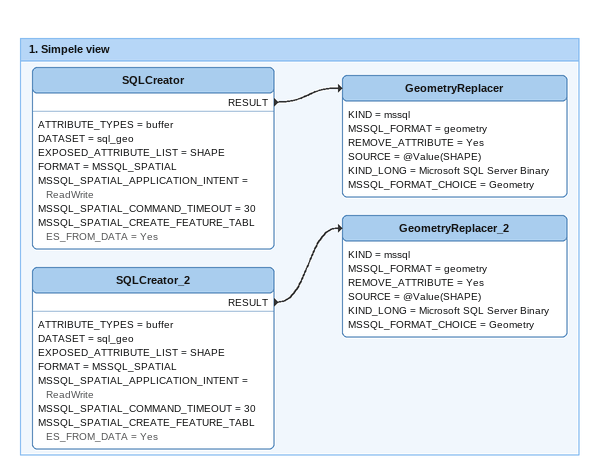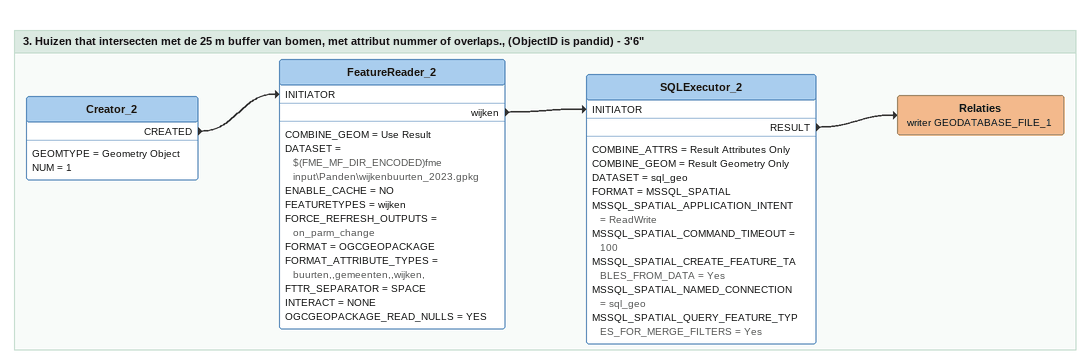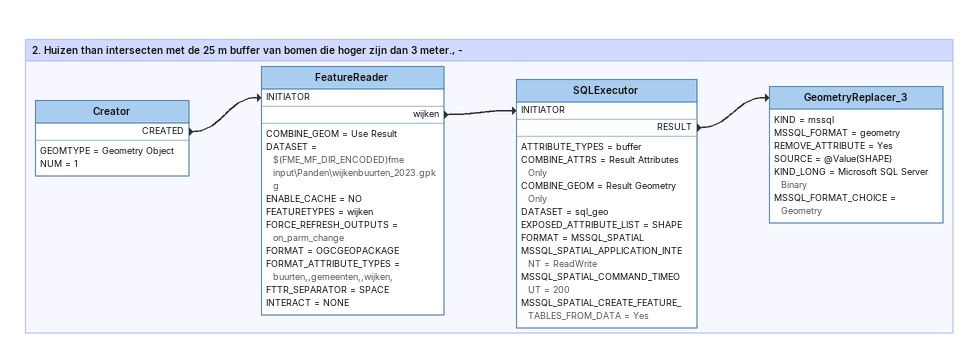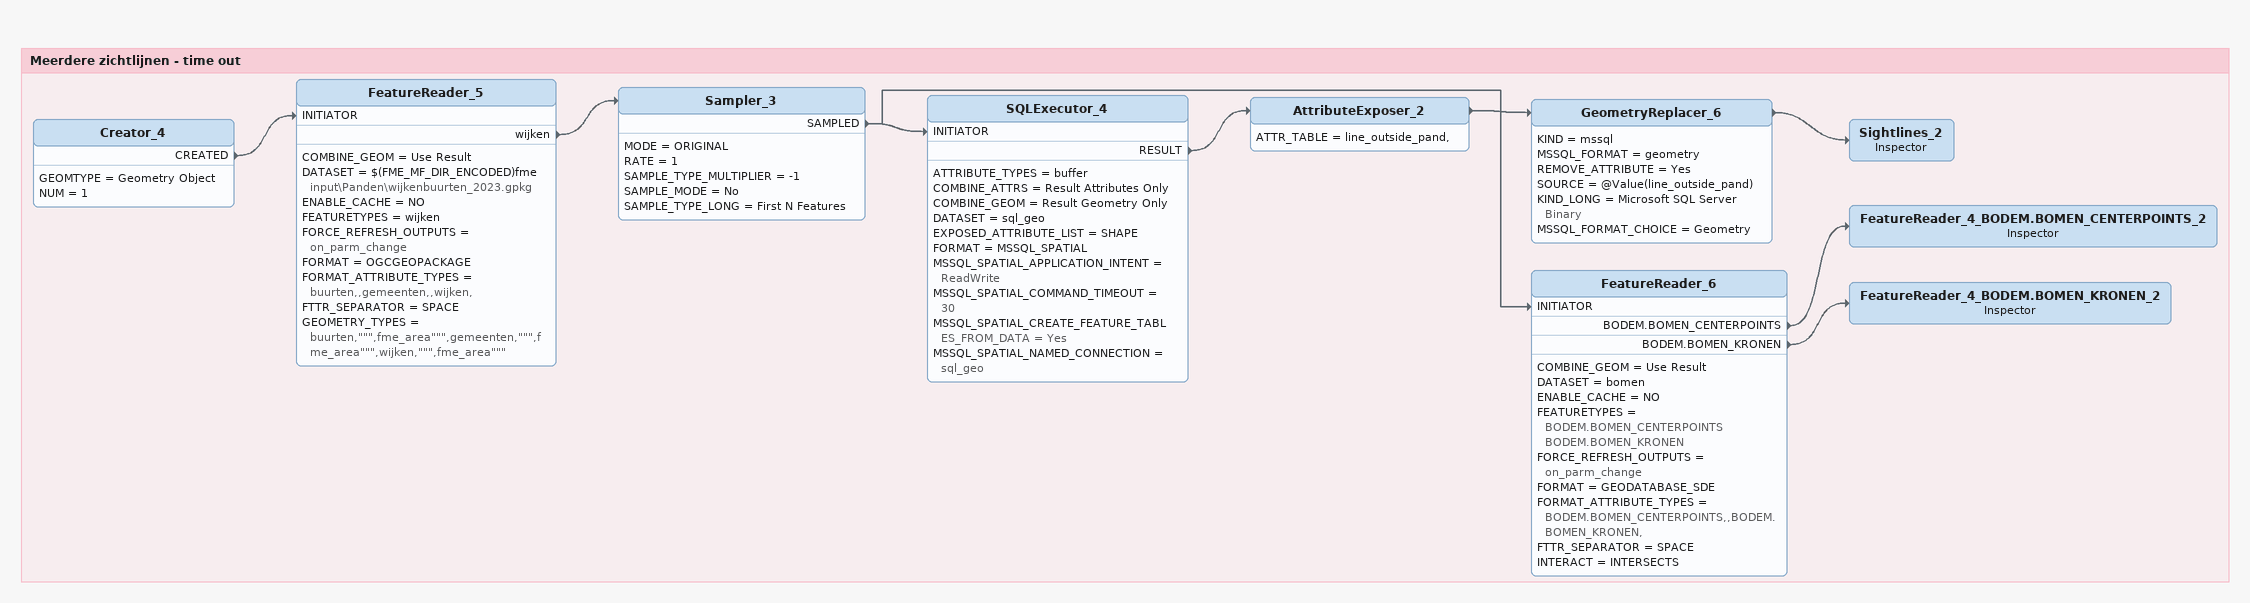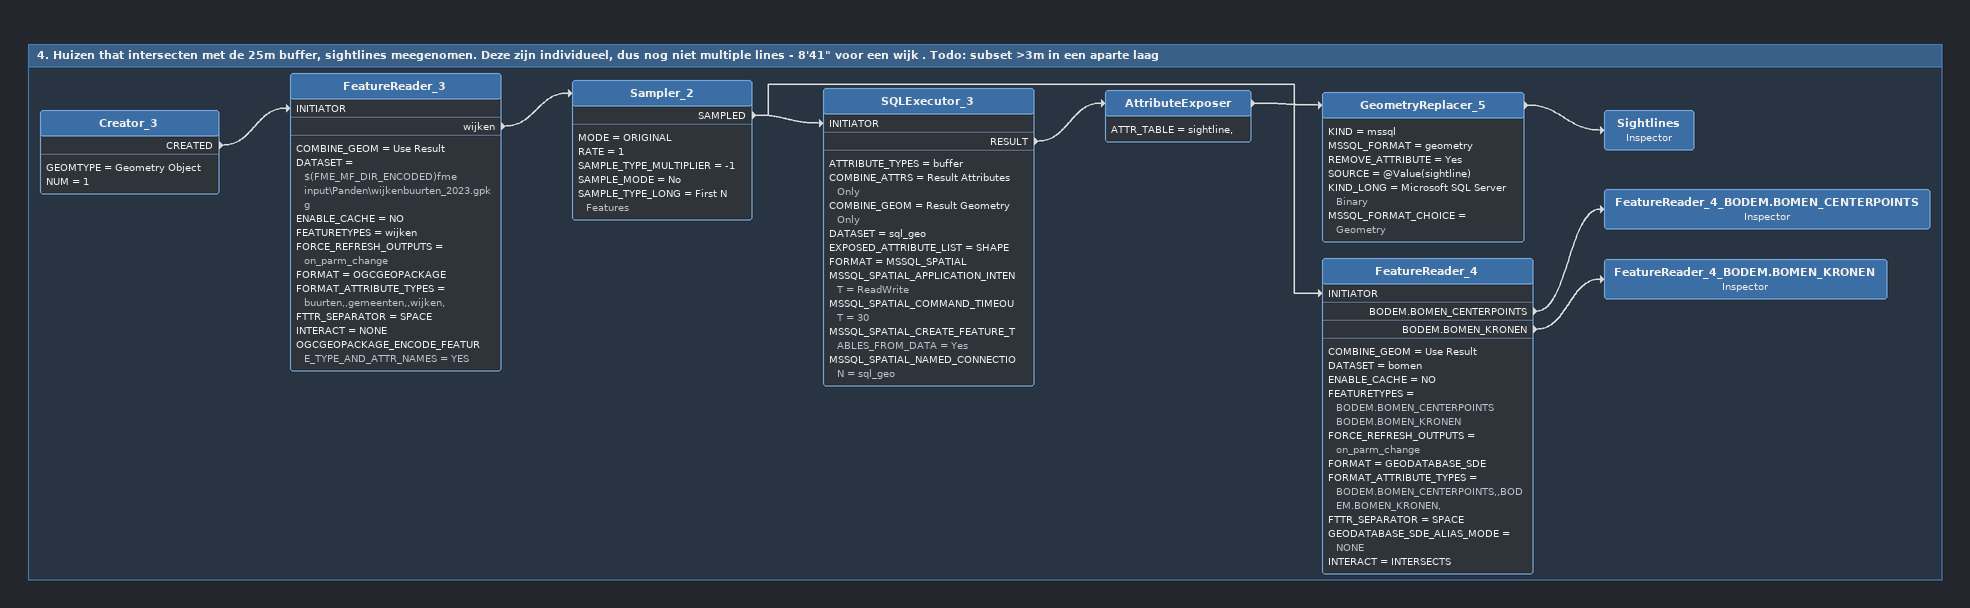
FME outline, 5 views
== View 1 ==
Bookmark: 1. Simpele view
SQLCreator
    ATTRIBUTE_TYPES = buffer
    DATASET = sql_geo
    EXPOSED_ATTRIBUTE_LIST = SHAPE
    FORMAT = MSSQL_SPATIAL
    MSSQL_SPATIAL_APPLICATION_INTENT = ReadWrite
    MSSQL_SPATIAL_COMMAND_TIMEOUT = 30
    MSSQL_SPATIAL_CREATE_FEATURE_TABLES_FROM_DATA = Yes
    RESULT -> GeometryReplacer
GeometryReplacer
    KIND = mssql
    MSSQL_FORMAT = geometry
    REMOVE_ATTRIBUTE = Yes
    SOURCE = @Value(SHAPE)
    KIND_LONG = Microsoft SQL Server Binary
    MSSQL_FORMAT_CHOICE = Geometry
SQLCreator_2
    ATTRIBUTE_TYPES = buffer
    DATASET = sql_geo
    EXPOSED_ATTRIBUTE_LIST = SHAPE
    FORMAT = MSSQL_SPATIAL
    MSSQL_SPATIAL_APPLICATION_INTENT = ReadWrite
    MSSQL_SPATIAL_COMMAND_TIMEOUT = 30
    MSSQL_SPATIAL_CREATE_FEATURE_TABLES_FROM_DATA = Yes
    RESULT -> GeometryReplacer_2
GeometryReplacer_2
    KIND = mssql
    MSSQL_FORMAT = geometry
    REMOVE_ATTRIBUTE = Yes
    SOURCE = @Value(SHAPE)
    KIND_LONG = Microsoft SQL Server Binary
    MSSQL_FORMAT_CHOICE = Geometry

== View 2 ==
Bookmark: 3. Huizen that intersecten met de 25 m buffer van bomen, met attribut nummer of overlaps., (ObjectID is pandid) - 3'6"
Creator_2
    GEOMTYPE = Geometry Object
    NUM = 1
    CREATED -> FeatureReader_2 [INITIATOR]
FeatureReader_2
    COMBINE_GEOM = Use Result
    DATASET = $(FME_MF_DIR_ENCODED)fme input\Panden\wijkenbuurten_2023.gpkg
    ENABLE_CACHE = NO
    FEATURETYPES = wijken
    FORCE_REFRESH_OUTPUTS = on_parm_change
    FORMAT = OGCGEOPACKAGE
    FORMAT_ATTRIBUTE_TYPES = buurten,,gemeenten,,wijken,
    FTTR_SEPARATOR = SPACE
    INTERACT = NONE
    OGCGEOPACKAGE_READ_NULLS = YES
    wijken -> SQLExecutor_2 [INITIATOR]
SQLExecutor_2
    COMBINE_ATTRS = Result Attributes Only
    COMBINE_GEOM = Result Geometry Only
    DATASET = sql_geo
    FORMAT = MSSQL_SPATIAL
    MSSQL_SPATIAL_APPLICATION_INTENT = ReadWrite
    MSSQL_SPATIAL_COMMAND_TIMEOUT = 100
    MSSQL_SPATIAL_CREATE_FEATURE_TABLES_FROM_DATA = Yes
    MSSQL_SPATIAL_NAMED_CONNECTION = sql_geo
    MSSQL_SPATIAL_QUERY_FEATURE_TYPES_FOR_MERGE_FILTERS = Yes
    RESULT -> Relaties (writer GEODATABASE_FILE_1)
Relaties (writer GEODATABASE_FILE_1)

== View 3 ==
Bookmark: 2. Huizen than intersecten met de 25 m buffer van bomen die hoger zijn dan 3 meter., -
Creator
    GEOMTYPE = Geometry Object
    NUM = 1
    CREATED -> FeatureReader [INITIATOR]
FeatureReader
    COMBINE_GEOM = Use Result
    DATASET = $(FME_MF_DIR_ENCODED)fme input\Panden\wijkenbuurten_2023.gpkg
    ENABLE_CACHE = NO
    FEATURETYPES = wijken
    FORCE_REFRESH_OUTPUTS = on_parm_change
    FORMAT = OGCGEOPACKAGE
    FORMAT_ATTRIBUTE_TYPES = buurten,,gemeenten,,wijken,
    FTTR_SEPARATOR = SPACE
    INTERACT = NONE
    wijken -> SQLExecutor [INITIATOR]
SQLExecutor
    ATTRIBUTE_TYPES = buffer
    COMBINE_ATTRS = Result Attributes Only
    COMBINE_GEOM = Result Geometry Only
    DATASET = sql_geo
    EXPOSED_ATTRIBUTE_LIST = SHAPE
    FORMAT = MSSQL_SPATIAL
    MSSQL_SPATIAL_APPLICATION_INTENT = ReadWrite
    MSSQL_SPATIAL_COMMAND_TIMEOUT = 200
    MSSQL_SPATIAL_CREATE_FEATURE_TABLES_FROM_DATA = Yes
    RESULT -> GeometryReplacer_3
GeometryReplacer_3
    KIND = mssql
    MSSQL_FORMAT = geometry
    REMOVE_ATTRIBUTE = Yes
    SOURCE = @Value(SHAPE)
    KIND_LONG = Microsoft SQL Server Binary
    MSSQL_FORMAT_CHOICE = Geometry

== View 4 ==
Bookmark: Meerdere zichtlijnen - time out
Creator_4
    GEOMTYPE = Geometry Object
    NUM = 1
    CREATED -> FeatureReader_5 [INITIATOR]
FeatureReader_5
    COMBINE_GEOM = Use Result
    DATASET = $(FME_MF_DIR_ENCODED)fme input\Panden\wijkenbuurten_2023.gpkg
    ENABLE_CACHE = NO
    FEATURETYPES = wijken
    FORCE_REFRESH_OUTPUTS = on_parm_change
    FORMAT = OGCGEOPACKAGE
    FORMAT_ATTRIBUTE_TYPES = buurten,,gemeenten,,wijken,
    FTTR_SEPARATOR = SPACE
    GEOMETRY_TYPES = buurten,""",fme_area""",gemeenten,""",fme_area""",wijken,""",fme_area"""
    wijken -> Sampler_3
Sampler_3
    MODE = ORIGINAL
    RATE = 1
    SAMPLE_TYPE_MULTIPLIER = -1
    SAMPLE_MODE = No
    SAMPLE_TYPE_LONG = First N Features
    SAMPLED -> SQLExecutor_4 [INITIATOR]
    SAMPLED -> FeatureReader_6 [INITIATOR]
SQLExecutor_4
    ATTRIBUTE_TYPES = buffer
    COMBINE_ATTRS = Result Attributes Only
    COMBINE_GEOM = Result Geometry Only
    DATASET = sql_geo
    EXPOSED_ATTRIBUTE_LIST = SHAPE
    FORMAT = MSSQL_SPATIAL
    MSSQL_SPATIAL_APPLICATION_INTENT = ReadWrite
    MSSQL_SPATIAL_COMMAND_TIMEOUT = 30
    MSSQL_SPATIAL_CREATE_FEATURE_TABLES_FROM_DATA = Yes
    MSSQL_SPATIAL_NAMED_CONNECTION = sql_geo
    RESULT -> AttributeExposer_2
AttributeExposer_2
    ATTR_TABLE = line_outside_pand,
    -> GeometryReplacer_6
GeometryReplacer_6
    KIND = mssql
    MSSQL_FORMAT = geometry
    REMOVE_ATTRIBUTE = Yes
    SOURCE = @Value(line_outside_pand)
    KIND_LONG = Microsoft SQL Server Binary
    MSSQL_FORMAT_CHOICE = Geometry
    -> Sightlines_2
Sightlines_2: Inspector
FeatureReader_6
    COMBINE_GEOM = Use Result
    DATASET = bomen
    ENABLE_CACHE = NO
    FEATURETYPES = BODEM.BOMEN_CENTERPOINTS BODEM.BOMEN_KRONEN
    FORCE_REFRESH_OUTPUTS = on_parm_change
    FORMAT = GEODATABASE_SDE
    FORMAT_ATTRIBUTE_TYPES = BODEM.BOMEN_CENTERPOINTS,,BODEM.BOMEN_KRONEN,
    FTTR_SEPARATOR = SPACE
    INTERACT = INTERSECTS
    BODEM.BOMEN_CENTERPOINTS -> FeatureReader_4_BODEM.BOMEN_CENTERPOINTS_2
    BODEM.BOMEN_KRONEN -> FeatureReader_4_BODEM.BOMEN_KRONEN_2
FeatureReader_4_BODEM.BOMEN_CENTERPOINTS_2: Inspector
FeatureReader_4_BODEM.BOMEN_KRONEN_2: Inspector

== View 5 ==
Bookmark: 4. Huizen that intersecten met de 25m buffer, sightlines meegenomen. Deze zijn individueel, dus nog niet multiple lines - 8'41" voor een wijk . Todo: subset >3m in een aparte laag
Creator_3
    GEOMTYPE = Geometry Object
    NUM = 1
    CREATED -> FeatureReader_3 [INITIATOR]
FeatureReader_3
    COMBINE_GEOM = Use Result
    DATASET = $(FME_MF_DIR_ENCODED)fme input\Panden\wijkenbuurten_2023.gpkg
    ENABLE_CACHE = NO
    FEATURETYPES = wijken
    FORCE_REFRESH_OUTPUTS = on_parm_change
    FORMAT = OGCGEOPACKAGE
    FORMAT_ATTRIBUTE_TYPES = buurten,,gemeenten,,wijken,
    FTTR_SEPARATOR = SPACE
    INTERACT = NONE
    OGCGEOPACKAGE_ENCODE_FEATURE_TYPE_AND_ATTR_NAMES = YES
    wijken -> Sampler_2
Sampler_2
    MODE = ORIGINAL
    RATE = 1
    SAMPLE_TYPE_MULTIPLIER = -1
    SAMPLE_MODE = No
    SAMPLE_TYPE_LONG = First N Features
    SAMPLED -> SQLExecutor_3 [INITIATOR]
    SAMPLED -> FeatureReader_4 [INITIATOR]
SQLExecutor_3
    ATTRIBUTE_TYPES = buffer
    COMBINE_ATTRS = Result Attributes Only
    COMBINE_GEOM = Result Geometry Only
    DATASET = sql_geo
    EXPOSED_ATTRIBUTE_LIST = SHAPE
    FORMAT = MSSQL_SPATIAL
    MSSQL_SPATIAL_APPLICATION_INTENT = ReadWrite
    MSSQL_SPATIAL_COMMAND_TIMEOUT = 30
    MSSQL_SPATIAL_CREATE_FEATURE_TABLES_FROM_DATA = Yes
    MSSQL_SPATIAL_NAMED_CONNECTION = sql_geo
    RESULT -> AttributeExposer
AttributeExposer
    ATTR_TABLE = sightline,
    -> GeometryReplacer_5
GeometryReplacer_5
    KIND = mssql
    MSSQL_FORMAT = geometry
    REMOVE_ATTRIBUTE = Yes
    SOURCE = @Value(sightline)
    KIND_LONG = Microsoft SQL Server Binary
    MSSQL_FORMAT_CHOICE = Geometry
    -> Sightlines
Sightlines: Inspector
FeatureReader_4
    COMBINE_GEOM = Use Result
    DATASET = bomen
    ENABLE_CACHE = NO
    FEATURETYPES = BODEM.BOMEN_CENTERPOINTS BODEM.BOMEN_KRONEN
    FORCE_REFRESH_OUTPUTS = on_parm_change
    FORMAT = GEODATABASE_SDE
    FORMAT_ATTRIBUTE_TYPES = BODEM.BOMEN_CENTERPOINTS,,BODEM.BOMEN_KRONEN,
    FTTR_SEPARATOR = SPACE
    GEODATABASE_SDE_ALIAS_MODE = NONE
    INTERACT = INTERSECTS
    BODEM.BOMEN_CENTERPOINTS -> FeatureReader_4_BODEM.BOMEN_CENTERPOINTS
    BODEM.BOMEN_KRONEN -> FeatureReader_4_BODEM.BOMEN_KRONEN
FeatureReader_4_BODEM.BOMEN_CENTERPOINTS: Inspector
FeatureReader_4_BODEM.BOMEN_KRONEN: Inspector
